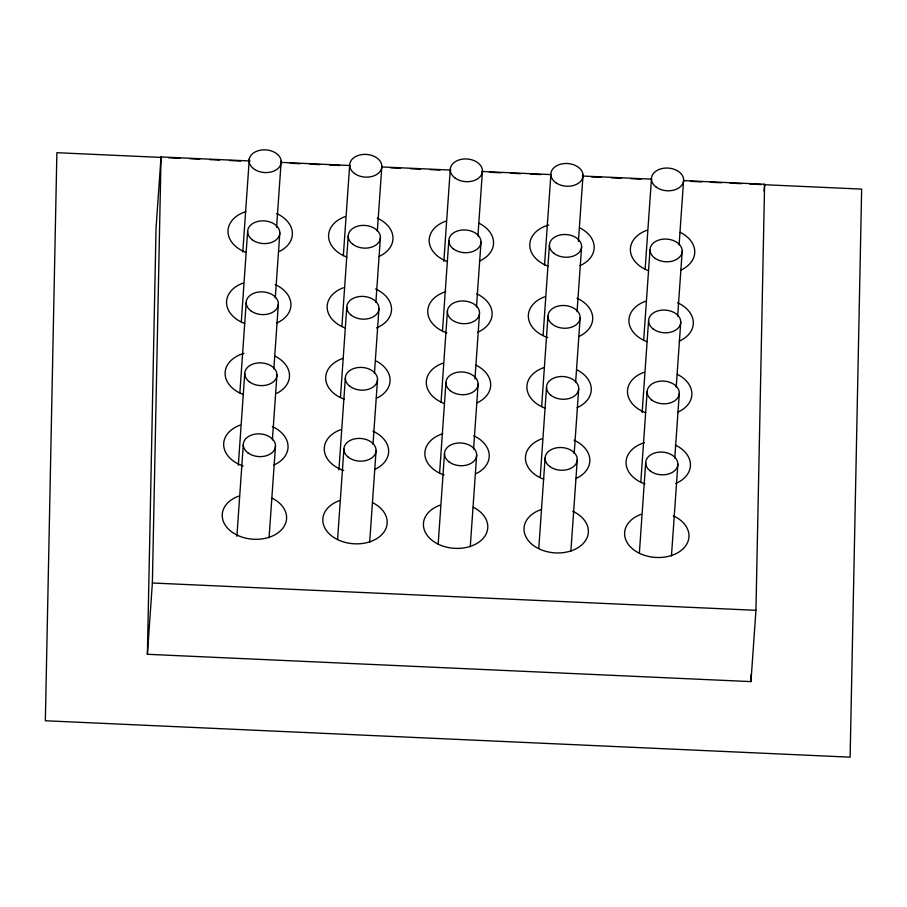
<?xml version="1.0" encoding="UTF-8"?>
<svg xmlns="http://www.w3.org/2000/svg" width="907" height="907" viewBox="0 0 907 907"><rect width="100%" height="100%" fill="white"/><g stroke="black" fill="none" stroke-linecap="round" stroke-linejoin="round"><path stroke-width="1.36" d="M684.025 180.618L764.601 184.268L755.95 610.309L750.962 681.611L147.388 654.298L156.038 228.258L161.027 156.956L250.071 160.981M147.388 654.298L152.376 582.997L161.027 156.956M750.962 681.611L751.109 674.525M242.804 251.942L249.323 158.623M241.307 321.849L247.622 231.489M239.867 392.856L246.182 302.496M238.326 465.28L244.743 373.503M236.886 536.286L243.303 444.509M276.556 227.34L281.204 160.845M275.275 297.893L279.821 232.952M273.835 368.9L278.37 303.958M272.395 439.906L276.93 374.965M269.073 537.738L275.49 445.972M343.345 255.661L349.66 165.301M341.905 326.407L348.22 236.047M340.465 397.413L346.78 307.054M338.923 469.826L345.34 378.06M337.574 539.427L343.9 449.067M377.312 231.172L381.858 166.23M375.872 302.45L380.407 237.498M374.432 373.457L378.967 308.505M372.992 444.464L377.527 379.511M369.671 542.295L376.088 450.518M443.84 261.363L450.257 169.586M442.503 330.953L448.818 240.593M441.04 402.402L447.457 310.625M439.612 472.966L445.938 382.607M438.172 544.143L444.487 453.783M477.91 235.99L482.445 171.049M476.47 306.997L481.005 242.056M474.951 378.979L479.486 314.037A16.122 11.36 4 0 0 456.867 301.725A16.122 11.36 4 0 0 454.067 321.225A16.122 11.36 4 0 0 479.486 314.037M473.579 449.01L478.125 384.069M470.268 546.672L476.685 454.906M544.54 265.014L550.866 174.654M543.1 335.363L549.415 245.003M541.649 406.517L547.975 316.158M540.209 477.524L546.536 387.164M538.769 548.531L545.084 458.171M578.394 241.432L583.042 175.074M577.056 311.691L581.602 246.749M575.616 382.561L580.163 317.609M574.176 453.568L578.723 388.615M570.866 551.399L577.283 459.622M645.126 269.345L651.453 178.985M643.687 340.057L650.013 249.697M642.156 412.481L648.573 320.704M640.807 482.07L647.122 391.711M639.367 553.077L645.682 462.717M679.105 244.799L683.64 179.858M677.654 316.101L682.2 251.148M676.214 387.108L680.76 322.155M674.774 458.114L679.32 393.173M671.463 555.946L677.88 464.18M764.113 191.252L764.601 184.268M281.17 162.387L350.431 165.528M381.53 166.933L450.79 170.062M481.889 171.468L551.15 174.609M582.249 176.015L651.521 179.144M161.548 157.433L56.88 152.693L45.35 720.759L850.12 757.164L861.65 189.11L764.057 184.699M168.611 157.75L179.926 158.272M189.835 158.714L199.733 159.167M209.63 159.609L219.528 160.063M229.437 160.505L240.752 161.015M290.251 163.26L300.149 163.702M310.047 164.156L319.956 164.598M329.853 165.051L339.751 165.493M390.668 167.795L400.565 168.249M410.474 168.691L420.372 169.144M430.269 169.598L440.167 170.04M489.678 172.285L500.993 172.795M510.89 173.237L520.788 173.69M530.686 174.133L540.595 174.586M591.511 176.888L601.409 177.33M611.307 177.783L621.204 178.225M631.113 178.679L641.011 179.121M690.51 181.366L701.825 181.876M710.317 182.262L721.632 182.772M730.112 183.157L741.427 183.668M749.919 184.053L761.234 184.563M152.376 582.997L755.95 610.309M673.289 515.8A32.233 22.709 4 0 1 681.157 550.47A32.233 22.709 4 0 1 631.839 548.236A32.233 22.709 4 0 1 641.102 514.337M675.273 445.042A32.233 22.709 4 0 1 675.806 483.42M644.922 483.975A32.233 22.709 4 0 1 626.045 462.831A32.233 22.709 4 0 1 644.355 442.729M677.359 374.353A32.233 22.709 4 0 1 677.756 412.186M645.648 412.708A32.233 22.709 4 0 1 627.497 392.266A32.233 22.709 4 0 1 643.981 372.323M677.62 302.779A32.233 22.709 4 0 1 679.196 341.179M647.088 341.701A32.233 22.709 4 0 1 628.936 321.259A32.233 22.709 4 0 1 645.421 301.317M680.239 232.339A32.233 22.709 4 0 1 680.635 270.173M648.528 270.694A32.233 22.709 4 0 1 630.376 250.253A32.233 22.709 4 0 1 646.861 230.31M572.691 511.242A32.233 22.709 4 0 1 580.559 545.912A32.233 22.709 4 0 1 531.241 543.69A32.233 22.709 4 0 1 540.504 509.791M473.284 507.262A32.233 22.709 4 0 1 479.35 541.83A32.233 22.709 4 0 1 430.36 538.871A32.233 22.709 4 0 1 439.906 505.244M372.686 502.705A32.233 22.709 4 0 1 378.752 537.284A32.233 22.709 4 0 1 329.763 534.314A32.233 22.709 4 0 1 339.309 500.687M272.089 498.158A32.233 22.709 4 0 1 278.154 532.738A32.233 22.709 4 0 1 229.165 529.767A32.233 22.709 4 0 1 238.711 496.14M574.052 440.201A32.233 22.709 4 0 1 575.798 478.601M543.701 479.202A32.233 22.709 4 0 1 525.459 458.795A32.233 22.709 4 0 1 541.853 438.818M576.761 369.795A32.233 22.709 4 0 1 577.158 407.628M545.05 408.161A32.233 22.709 4 0 1 526.899 387.72A32.233 22.709 4 0 1 543.384 367.777M577.022 298.222A32.233 22.709 4 0 1 578.598 336.622M547.783 337.608A32.233 22.709 4 0 1 528.373 317.212A32.233 22.709 4 0 1 544.824 296.77M579.641 227.782A32.233 22.709 4 0 1 580.049 265.615M547.941 266.148A32.233 22.709 4 0 1 529.779 244.709A32.233 22.709 4 0 1 548.769 224.959M479.043 223.235A32.233 22.709 4 0 1 479.452 261.069M447.344 261.59A32.233 22.709 4 0 1 429.192 241.149A32.233 22.709 4 0 1 445.677 221.206M476.164 365.249A32.233 22.709 4 0 1 476.56 403.082M444.453 403.604A32.233 22.709 4 0 1 426.301 383.162A32.233 22.709 4 0 1 442.786 363.219M473.76 435.791A32.233 22.709 4 0 1 476.062 473.658M444.056 474.996A32.233 22.709 4 0 1 424.861 453.988A32.233 22.709 4 0 1 442.831 433.739M372.947 431.142A32.233 22.709 4 0 1 374.523 469.543M343.708 470.518A32.233 22.709 4 0 1 324.298 450.121A32.233 22.709 4 0 1 340.749 429.68M272.349 426.585A32.233 22.709 4 0 1 273.937 464.985M243.11 465.971A32.233 22.709 4 0 1 223.7 445.564A32.233 22.709 4 0 1 240.151 425.134M376.382 361.111A32.233 22.709 4 0 1 376.337 398.366M344.263 399.205A32.233 22.709 4 0 1 325.704 378.423A32.233 22.709 4 0 1 343.061 358.378M476.753 293.823A32.233 22.709 4 0 1 477.672 332.223M446.811 332.937A32.233 22.709 4 0 1 427.741 311.883A32.233 22.709 4 0 1 445.825 291.691M375.566 289.004A32.233 22.709 4 0 1 376.484 327.915M345.578 328.153A32.233 22.709 4 0 1 327.166 307.824A32.233 22.709 4 0 1 343.368 287.768M377.267 218.111A32.233 22.709 4 0 1 378.854 256.522M346.746 257.044A32.233 22.709 4 0 1 328.595 236.602A32.233 22.709 4 0 1 345.079 216.66M274.844 356.077A32.233 22.709 4 0 1 276.669 393.377M243.439 394.568A32.233 22.709 4 0 1 225.106 373.196A32.233 22.709 4 0 1 243.96 353.367M276.76 213.599A32.233 22.709 4 0 1 279.322 251.466M246.069 252.463A32.233 22.709 4 0 1 227.986 231.489A32.233 22.709 4 0 1 245.82 211.66M275.229 284.571A32.233 22.709 4 0 1 276.816 322.971M244.709 323.493A32.233 22.709 4 0 1 226.557 303.051A32.233 22.709 4 0 1 243.042 283.12M650.24 470.96A16.122 11.36 4 0 0 677.268 467.094A16.122 11.36 4 0 0 657.836 452.287A16.122 11.36 4 0 0 650.24 470.96M651.679 399.953A16.122 11.36 4 0 0 678.708 396.087A16.122 11.36 4 0 0 659.276 381.28A16.122 11.36 4 0 0 651.679 399.953M653.119 328.946A16.122 11.36 4 0 0 680.148 325.08A16.122 11.36 4 0 0 660.715 310.273A16.122 11.36 4 0 0 653.119 328.946M654.559 257.939A16.122 11.36 4 0 0 681.588 254.073A16.122 11.36 4 0 0 662.167 239.267A16.122 11.36 4 0 0 654.559 257.939M656.294 187.159A16.122 11.36 4 0 0 683.141 182.783A16.122 11.36 4 0 0 663.198 168.317A16.122 11.36 4 0 0 656.294 187.159M549.642 466.413A16.122 11.36 4 0 0 576.671 462.536A16.122 11.36 4 0 0 557.238 447.729A16.122 11.36 4 0 0 549.642 466.413M551.082 395.407A16.122 11.36 4 0 0 578.11 391.529A16.122 11.36 4 0 0 558.678 376.722A16.122 11.36 4 0 0 551.082 395.407M552.522 324.4A16.122 11.36 4 0 0 579.55 320.522A16.122 11.36 4 0 0 560.129 305.716A16.122 11.36 4 0 0 552.522 324.4M553.826 253.28A16.122 11.36 4 0 0 580.945 249.652A16.122 11.36 4 0 0 561.762 234.686A16.122 11.36 4 0 0 553.826 253.28M555.923 182.772A16.122 11.36 4 0 0 582.623 178.021A16.122 11.36 4 0 0 562.306 163.816A16.122 11.36 4 0 0 555.923 182.772M454.815 177.84A16.122 11.36 4 0 0 481.844 173.963A16.122 11.36 4 0 0 462.411 159.156A16.122 11.36 4 0 0 454.815 177.84M453.364 248.847A16.122 11.36 4 0 0 480.404 244.969A16.122 11.36 4 0 0 460.971 230.163A16.122 11.36 4 0 0 453.364 248.847M450.484 390.86A16.122 11.36 4 0 0 477.513 386.983A16.122 11.36 4 0 0 458.092 372.176A16.122 11.36 4 0 0 450.484 390.86M449.214 461.992A16.122 11.36 4 0 0 476.141 457.82A16.122 11.36 4 0 0 456.414 443.217A16.122 11.36 4 0 0 449.214 461.992M348.447 457.309A16.122 11.36 4 0 0 375.475 453.432A16.122 11.36 4 0 0 356.054 438.625A16.122 11.36 4 0 0 348.447 457.309M247.849 452.763A16.122 11.36 4 0 0 274.889 448.886A16.122 11.36 4 0 0 255.457 434.079A16.122 11.36 4 0 0 247.849 452.763M349.887 386.303A16.122 11.36 4 0 0 376.927 382.425A16.122 11.36 4 0 0 357.494 367.618A16.122 11.36 4 0 0 349.887 386.303M249.289 381.756A16.122 11.36 4 0 0 276.329 377.879A16.122 11.36 4 0 0 256.896 363.072A16.122 11.36 4 0 0 249.289 381.756M250.74 310.75A16.122 11.36 4 0 0 277.769 306.872A16.122 11.36 4 0 0 258.336 292.065A16.122 11.36 4 0 0 250.74 310.75M351.326 315.296A16.122 11.36 4 0 0 378.366 311.418A16.122 11.36 4 0 0 358.934 296.612A16.122 11.36 4 0 0 351.326 315.296M352.778 244.289A16.122 11.36 4 0 0 379.806 240.412A16.122 11.36 4 0 0 360.374 225.605A16.122 11.36 4 0 0 352.778 244.289M252.18 239.743A16.122 11.36 4 0 0 279.209 235.865A16.122 11.36 4 0 0 259.776 221.059A16.122 11.36 4 0 0 252.18 239.743M254.754 169.518A16.122 11.36 4 0 0 281 163.804A16.122 11.36 4 0 0 259.731 150.324A16.122 11.36 4 0 0 254.754 169.518M354.478 173.486A16.122 11.36 4 0 0 381.348 169.155A16.122 11.36 4 0 0 361.451 154.655A16.122 11.36 4 0 0 354.478 173.486"/></g></svg>
